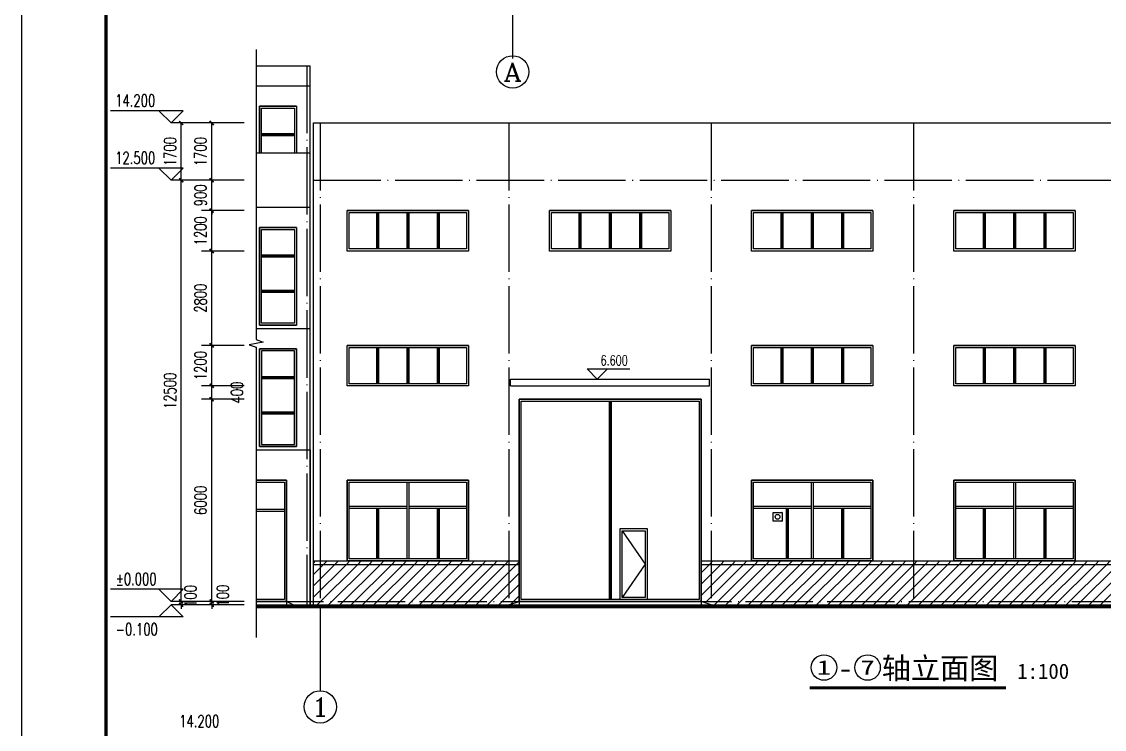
# Model space of a CAD drawing. Extents: x 683431 to 951238, y -788560 to -543702.
# Drawn here: x 683531 to 715656, y -767881 to -746876 of the extents above; entities that cross this region are included whole.
import ezdxf
from ezdxf.enums import TextEntityAlignment as Align

# ---------------------------------------------------------------- set-up
doc = ezdxf.new("R2010")
doc.units = 0
doc.header["$LTSCALE"] = 1000
doc.header["$MEASUREMENT"] = 0
doc.linetypes.add('DOTE', pattern=[2.42, 2, -0.2, 0.02, -0.2])
for name, color, linetype in [('AXIS', 3, 'Continuous'), ('AXIS_TEXT', 7, 'Continuous'), ('DIM_ELEV', 3, 'Continuous'), ('DIM_SYMB', 3, 'Continuous'), ('DOTE', 1, 'Continuous'), ('PUB_DIM', 3, 'Continuous'), ('PUB_TEXT', 3, 'Continuous'), ('PUB_TITLE', 4, 'Continuous'), ('RAIL', 163, 'Continuous')]:
    doc.layers.add(name, color=color, linetype=linetype)
doc.styles.add('_TCH_AXIS', font='COMPLEX', dxfattribs={"bigfont": 'GBCBIG'})
doc.styles.add('_TCH_DIM', font='SIMPLEX', dxfattribs={"bigfont": 'GBCBIG'})
doc.styles.add('_TCH_DIM_T3', font='SIMPLEX', dxfattribs={"width": 0.705882, "bigfont": 'GBCBIG'})
doc.styles.add('st', font='')
doc.styles.get('st').set_extended_font_data('SimSun')
doc.dimstyles.new('_TCH_ARCH&&120', dxfattribs={"dimtxt": 357, "dimasz": 120, "dimexe": 300, "dimexo": 360, "dimgap": 151.5, "dimtad": 1, "dimdec": 0, "dimzin": 0, "dimdsep": 46, "dimtxsty": '_TCH_DIM_T3', "dimblk": 'ARCHTICK', "dimcen": 0.09, "dimazin": 2, "dimtfac": 1, "dimtdec": 0, "dimtix": 1, "dimtmove": 2, "dimatfit": 3, "dimfxl": 0, "dimtolj": 1, "dimtzin": 0, "dimarcsym": 0})
pattern_1 = [(45, (0, 0), (-168.3798, 168.3798), [])]

# ---------------------------------------------------------------- blocks, each defined once
blk = doc.blocks.new('_ArchTick')
at = {"color": 0, "linetype": 'ByBlock', "const_width": 0.4}
blk.add_lwpolyline([(-0.5, -0.5), (0.5, 0.5)], dxfattribs=at)
blk = doc.blocks.new('*D92')
at = {"layer": 'Defpoints', "color": 0}
for p in [(688263, -764084), (690491, -764084), (690491, -764184)]:
    blk.add_point(p, dxfattribs=at)
at = {"layer": 'PUB_DIM', "color": 0, "lineweight": -2}
for p, q in [((690131, -764084), (687963, -764084)), ((690131, -764184), (687963, -764184)), ((688263, -764084), (688263, -763964)), ((688263, -764184), (688263, -764084)), ((688263, -764184), (688263, -764304))]:
    blk.add_line(p, q, dxfattribs=at)
at = {"layer": 'PUB_DIM', "color": 0, "lineweight": -2, "xscale": 120, "yscale": 120, "zscale": 120}
for p, rotation in [((688263, -764084), 270), ((688263, -764184), 90)]:
    blk.add_blockref('_ArchTick', p, dxfattribs=dict(at, rotation=rotation))
at = {"layer": 'PUB_DIM', "color": 0, "insert": (688542, -763921), "char_height": 357, "attachment_point": 5, "rotation": 90, "style": '_TCH_DIM_T3'}
blk.add_mtext('\\A1;100', dxfattribs=at)
blk = doc.blocks.new('*D93')
at = {"layer": 'Defpoints', "color": 0}
for p in [(688263, -751584), (690491, -751584), (690491, -764084)]:
    blk.add_point(p, dxfattribs=at)
at = {"layer": 'PUB_DIM', "color": 0, "lineweight": -2}
for p, q in [((690131, -751584), (687963, -751584)), ((688263, -764084), (688263, -751584)), ((690131, -764084), (687963, -764084))]:
    blk.add_line(p, q, dxfattribs=at)
at = {"layer": 'PUB_DIM', "color": 0, "lineweight": -2, "xscale": 120, "yscale": 120, "zscale": 120}
for p, rotation in [((688263, -751584), 90), ((688263, -764084), 270)]:
    blk.add_blockref('_ArchTick', p, dxfattribs=dict(at, rotation=rotation))
at = {"layer": 'PUB_DIM', "color": 0, "insert": (687933, -757834), "char_height": 357, "attachment_point": 5, "rotation": 90, "style": '_TCH_DIM_T3'}
blk.add_mtext('\\A1;12500', dxfattribs=at)
blk = doc.blocks.new('*D94')
at = {"layer": 'Defpoints', "color": 0}
for p in [(688263, -749884), (690491, -749884), (690491, -751584)]:
    blk.add_point(p, dxfattribs=at)
at = {"layer": 'PUB_DIM', "color": 0, "lineweight": -2}
for p, q in [((690131, -749884), (687963, -749884)), ((688263, -751584), (688263, -749884)), ((690131, -751584), (687963, -751584))]:
    blk.add_line(p, q, dxfattribs=at)
at = {"layer": 'PUB_DIM', "color": 0, "lineweight": -2, "xscale": 120, "yscale": 120, "zscale": 120}
for p, rotation in [((688263, -749884), 90), ((688263, -751584), 270)]:
    blk.add_blockref('_ArchTick', p, dxfattribs=dict(at, rotation=rotation))
at = {"layer": 'PUB_DIM', "color": 0, "insert": (687933, -750734), "char_height": 357, "attachment_point": 5, "rotation": 90, "style": '_TCH_DIM_T3'}
blk.add_mtext('\\A1;1700', dxfattribs=at)
blk = doc.blocks.new('*D95')
at = {"layer": 'Defpoints', "color": 0}
for p in [(689169, -764084), (690491, -764084), (690491, -764184)]:
    blk.add_point(p, dxfattribs=at)
at = {"layer": 'PUB_DIM', "color": 0, "lineweight": -2}
for p, q in [((690131, -764084), (688869, -764084)), ((690131, -764184), (688869, -764184)), ((689169, -764084), (689169, -763964)), ((689169, -764184), (689169, -764084)), ((689169, -764184), (689169, -764304))]:
    blk.add_line(p, q, dxfattribs=at)
at = {"layer": 'PUB_DIM', "color": 0, "lineweight": -2, "xscale": 120, "yscale": 120, "zscale": 120}
for p, rotation in [((689169, -764084), 270), ((689169, -764184), 90)]:
    blk.add_blockref('_ArchTick', p, dxfattribs=dict(at, rotation=rotation))
at = {"layer": 'PUB_DIM', "color": 0, "insert": (689499, -763913), "char_height": 357, "attachment_point": 5, "rotation": 90, "style": '_TCH_DIM_T3'}
blk.add_mtext('\\A1;100', dxfattribs=at)
blk = doc.blocks.new('*D96')
at = {"layer": 'Defpoints', "color": 0}
for p in [(689169, -758084), (690491, -758084), (690491, -764084)]:
    blk.add_point(p, dxfattribs=at)
at = {"layer": 'PUB_DIM', "color": 0, "lineweight": -2}
for p, q in [((690131, -758084), (688869, -758084)), ((689169, -764084), (689169, -758084)), ((690131, -764084), (688869, -764084))]:
    blk.add_line(p, q, dxfattribs=at)
at = {"layer": 'PUB_DIM', "color": 0, "lineweight": -2, "xscale": 120, "yscale": 120, "zscale": 120}
for p, rotation in [((689169, -758084), 90), ((689169, -764084), 270)]:
    blk.add_blockref('_ArchTick', p, dxfattribs=dict(at, rotation=rotation))
at = {"layer": 'PUB_DIM', "color": 0, "insert": (688839, -761084), "char_height": 357, "attachment_point": 5, "rotation": 90, "style": '_TCH_DIM_T3'}
blk.add_mtext('\\A1;6000', dxfattribs=at)
blk = doc.blocks.new('*D97')
at = {"layer": 'Defpoints', "color": 0}
for p in [(689169, -757684), (690491, -757684), (690491, -758084)]:
    blk.add_point(p, dxfattribs=at)
at = {"layer": 'PUB_DIM', "color": 0, "lineweight": -2}
for p, q in [((690131, -757684), (688869, -757684)), ((689169, -758084), (689169, -757684)), ((690131, -758084), (688869, -758084))]:
    blk.add_line(p, q, dxfattribs=at)
at = {"layer": 'PUB_DIM', "color": 0, "lineweight": -2, "xscale": 120, "yscale": 120, "zscale": 120}
for p, rotation in [((689169, -757684), 90), ((689169, -758084), 270)]:
    blk.add_blockref('_ArchTick', p, dxfattribs=dict(at, rotation=rotation))
at = {"layer": 'PUB_DIM', "color": 0, "insert": (689919, -757884), "char_height": 357, "attachment_point": 5, "rotation": 90, "style": '_TCH_DIM_T3'}
blk.add_mtext('\\A1;400', dxfattribs=at)
blk = doc.blocks.new('*D98')
at = {"layer": 'Defpoints', "color": 0}
for p in [(689169, -756484), (690491, -756484), (690491, -757684)]:
    blk.add_point(p, dxfattribs=at)
at = {"layer": 'PUB_DIM', "color": 0, "lineweight": -2}
for p, q in [((690131, -756484), (688869, -756484)), ((689169, -757684), (689169, -756484)), ((690131, -757684), (688869, -757684))]:
    blk.add_line(p, q, dxfattribs=at)
at = {"layer": 'PUB_DIM', "color": 0, "lineweight": -2, "xscale": 120, "yscale": 120, "zscale": 120}
for p, rotation in [((689169, -756484), 90), ((689169, -757684), 270)]:
    blk.add_blockref('_ArchTick', p, dxfattribs=dict(at, rotation=rotation))
at = {"layer": 'PUB_DIM', "color": 0, "insert": (688839, -757084), "char_height": 357, "attachment_point": 5, "rotation": 90, "style": '_TCH_DIM_T3'}
blk.add_mtext('\\A1;1200', dxfattribs=at)
blk = doc.blocks.new('*D99')
at = {"layer": 'Defpoints', "color": 0}
for p in [(689169, -753684), (690491, -753684), (690491, -756484)]:
    blk.add_point(p, dxfattribs=at)
at = {"layer": 'PUB_DIM', "color": 0, "lineweight": -2}
for p, q in [((690131, -753684), (688869, -753684)), ((689169, -756484), (689169, -753684)), ((690131, -756484), (688869, -756484))]:
    blk.add_line(p, q, dxfattribs=at)
at = {"layer": 'PUB_DIM', "color": 0, "lineweight": -2, "xscale": 120, "yscale": 120, "zscale": 120}
for p, rotation in [((689169, -753684), 90), ((689169, -756484), 270)]:
    blk.add_blockref('_ArchTick', p, dxfattribs=dict(at, rotation=rotation))
at = {"layer": 'PUB_DIM', "color": 0, "insert": (688839, -755084), "char_height": 357, "attachment_point": 5, "rotation": 90, "style": '_TCH_DIM_T3'}
blk.add_mtext('\\A1;2800', dxfattribs=at)
blk = doc.blocks.new('*D100')
at = {"layer": 'Defpoints', "color": 0}
for p in [(689169, -752484), (690491, -752484), (690491, -753684)]:
    blk.add_point(p, dxfattribs=at)
at = {"layer": 'PUB_DIM', "color": 0, "lineweight": -2}
for p, q in [((690131, -752484), (688869, -752484)), ((689169, -753684), (689169, -752484)), ((690131, -753684), (688869, -753684))]:
    blk.add_line(p, q, dxfattribs=at)
at = {"layer": 'PUB_DIM', "color": 0, "lineweight": -2, "xscale": 120, "yscale": 120, "zscale": 120}
for p, rotation in [((689169, -752484), 90), ((689169, -753684), 270)]:
    blk.add_blockref('_ArchTick', p, dxfattribs=dict(at, rotation=rotation))
at = {"layer": 'PUB_DIM', "color": 0, "insert": (688839, -753084), "char_height": 357, "attachment_point": 5, "rotation": 90, "style": '_TCH_DIM_T3'}
blk.add_mtext('\\A1;1200', dxfattribs=at)
blk = doc.blocks.new('*D101')
at = {"layer": 'Defpoints', "color": 0}
for p in [(689169, -751584), (690491, -751584), (690491, -752484)]:
    blk.add_point(p, dxfattribs=at)
at = {"layer": 'PUB_DIM', "color": 0, "lineweight": -2}
for p, q in [((690131, -751584), (688869, -751584)), ((689169, -751584), (689169, -751464)), ((689169, -752484), (689169, -751584)), ((690131, -752484), (688869, -752484)), ((689169, -752484), (689169, -752604))]:
    blk.add_line(p, q, dxfattribs=at)
at = {"layer": 'PUB_DIM', "color": 0, "lineweight": -2, "xscale": 120, "yscale": 120, "zscale": 120}
for p, rotation in [((689169, -751584), 270), ((689169, -752484), 90)]:
    blk.add_blockref('_ArchTick', p, dxfattribs=dict(at, rotation=rotation))
at = {"layer": 'PUB_DIM', "color": 0, "insert": (688839, -752034), "char_height": 357, "attachment_point": 5, "rotation": 90, "style": '_TCH_DIM_T3'}
blk.add_mtext('\\A1;900', dxfattribs=at)
blk = doc.blocks.new('*D102')
at = {"layer": 'Defpoints', "color": 0}
for p in [(689169, -749884), (690491, -749884), (690491, -751584)]:
    blk.add_point(p, dxfattribs=at)
at = {"layer": 'PUB_DIM', "color": 0, "lineweight": -2}
for p, q in [((690131, -749884), (688869, -749884)), ((689169, -751584), (689169, -749884)), ((690131, -751584), (688869, -751584))]:
    blk.add_line(p, q, dxfattribs=at)
at = {"layer": 'PUB_DIM', "color": 0, "lineweight": -2, "xscale": 120, "yscale": 120, "zscale": 120}
for p, rotation in [((689169, -749884), 90), ((689169, -751584), 270)]:
    blk.add_blockref('_ArchTick', p, dxfattribs=dict(at, rotation=rotation))
at = {"layer": 'PUB_DIM', "color": 0, "insert": (688839, -750734), "char_height": 357, "attachment_point": 5, "rotation": 90, "style": '_TCH_DIM_T3'}
blk.add_mtext('\\A1;1700', dxfattribs=at)

msp = doc.modelspace()

# ---------------------------------------------------------------- hatches: boundary and pattern name
at = {"ltscale": 0.5}
h = msp.add_hatch(dxfattribs=at)
h.set_pattern_fill('ANSI31', color=256, scale=150)
h.set_pattern_definition(pattern_1)
h.paths.add_polyline_path([(698290.6, -762883.9), (692190.6, -762883.9), (692190.6, -762983.9), (692990.6, -762983.9), (698290.6, -762983.9)])
h = msp.add_hatch(dxfattribs=at)
h.set_pattern_fill('ANSI31', color=256, scale=150)
h.set_pattern_definition(pattern_1)
h.paths.add_polyline_path([(716290.6, -762883.9), (703690.6, -762883.9), (703690.6, -762983.9), (716290.6, -762983.9)])
h = msp.add_hatch(dxfattribs=at)
h.set_pattern_fill('ANSI31', color=256, scale=150)
h.set_pattern_definition(pattern_1)
h.paths.add_polyline_path([(698290.6, -762983.9), (692390.6, -762983.9), (692190.6, -762983.9), (692190.6, -764183.9), (697989.8, -764183.9), (698290.6, -764083.9)])
h = msp.add_hatch(dxfattribs=at)
h.set_pattern_fill('ANSI31', color=256, scale=150)
h.set_pattern_definition(pattern_1)
h.paths.add_polyline_path([(716290.6, -762983.9), (703690.6, -762983.9), (703690.6, -764083.9), (703990.6, -764183.9), (715989.8, -764183.9), (716290.6, -764083.9)])

# ---------------------------------------------------------------- linework, layer by layer
for p, q in [((705825.2, -761700.1, 0), (705825.2, -761447.7, 0)), ((705829.2, -761443.7, 0), (706089.6, -761443.7, 0)), ((706093.6, -761447.7, 0), (706093.6, -761700.1, 0)), ((706089.6, -761704.1, 0), (705829.2, -761704.1, 0))]:
    msp.add_line(p, q)
for p, q in [((701290.6, -761923.9), (702090.6, -761923.9)), ((701290.6, -764023.9), (701290.6, -761923.9)), ((701350.6, -761983.9), (702030.6, -762973.9)), ((702090.6, -761923.9), (702090.6, -764023.9)), ((702030.6, -762973.9), (701350.6, -763963.9))]:
    msp.add_line(p, q, dxfattribs=at)
for points in [[(701290.6, -761923.9), (702090.6, -761923.9), (702090.6, -764023.9), (701290.6, -764023.9)], [(701350.6, -761983.9), (702030.6, -761983.9), (702030.6, -763963.9), (701350.6, -763963.9)]]:
    msp.add_lwpolyline(points, close=True, dxfattribs=at)
msp.add_circle((705960.1, -761571.2, 0), 72)
for centre, start, end in [((705829.2, -761447.7, 0), 90, 180), ((706089.6, -761447.7, 0), 0, 90), ((705829.2, -761700.1, 0), 180, 270), ((706089.6, -761700.1, 0), 270, 0)]:
    msp.add_arc(centre, 4, start, end)
at = {"layer": 'AXIS'}
for p, q in [((698098.9, -745466.8), (698098.9, -747966.8)), ((692390.6, -764233.9), (692390.6, -766733.9))]:
    msp.add_line(p, q, dxfattribs=at)
for centre in [(698098.9, -748366.8), (692390.6, -767213.9)]:
    msp.add_circle(centre, 480, dxfattribs=at)
at = {"layer": 'DIM_ELEV'}
for p, q in [((688323.3, -749523.9), (686163.3, -749523.9)), ((687963.3, -749883.9), (687603.3, -749523.9)), ((687963.3, -749883.9), (688323.3, -749523.9)), ((688323.3, -751223.9), (686163.3, -751223.9)), ((687963.3, -751583.9), (687603.3, -751223.9)), ((687963.3, -751583.9), (688323.3, -751223.9)), ((700611.3, -757484.2), (700311.3, -757184.2)), ((700311.3, -757184.2), (701577.3, -757184.2)), ((700611.3, -757484.2), (700911.3, -757184.2)), ((688323.3, -763723.9), (686163.3, -763723.9)), ((687963.3, -764083.9), (687603.3, -763723.9)), ((687963.3, -764083.9), (688323.3, -763723.9)), ((687963.3, -764183.9), (687603.3, -764543.9)), ((687963.3, -764183.9), (688323.3, -764543.9)), ((688323.3, -764543.9), (686163.3, -764543.9))]:
    msp.add_line(p, q, dxfattribs=at)
at = {"layer": 'DIM_SYMB'}
msp.add_lwpolyline([(690490.6, -747699.9), (690490.6, -756314.4), (690700.6, -756390.8), (690280.6, -756464.9), (690490.6, -756539.4), (690490.6, -765153.9)], dxfattribs=at)
at = {"layer": 'DIM_SYMB', "const_width": 84}
msp.add_lwpolyline([(706917.1, -766646.2), (712734.7, -766646.2)], dxfattribs=at)
at = {"layer": 'DOTE', "linetype": 'DOTE'}
for p, q in [((691990.6, -748183.9), (691990.6, -764233.9)), ((690490.6, -748783.9), (692090.6, -748783.9)), ((692390.6, -749883.9), (692390.6, -764233.9)), ((697990.6, -749883.9), (697990.6, -764233.9)), ((703990.6, -749883.9), (703990.6, -764233.9)), ((709990.6, -749883.9), (709990.6, -764233.9)), ((692190.6, -751583.9), (728190.6, -751583.9)), ((690490.6, -752383.9), (692090.6, -752383.9)), ((690490.6, -755983.9), (692090.6, -755983.9)), ((690490.6, -759583.9), (692090.6, -759583.9)), ((690490.6, -764083.9), (728190.6, -764083.9))]:
    msp.add_line(p, q, dxfattribs=at)
at = {"layer": 'PUB_TEXT'}
for centre in [(707337.1, -766046.5), (708630.8, -766046.5)]:
    msp.add_circle(centre, 378, dxfattribs=at)
at = {"layer": 'PUB_TITLE'}
msp.add_lwpolyline([(788630.8, -788560.5), (788630.8, -729160.5), (683530.8, -729160.5), (683530.8, -788560.5)], close=True, dxfattribs=at)
at = {"layer": 'PUB_TITLE', "const_width": 100}
msp.add_lwpolyline([(787630.8, -787560.5), (787630.8, -730160.5), (686030.8, -730160.5), (686030.8, -787560.5)], close=True, dxfattribs=at)
at = {"layer": 'RAIL', "ltscale": 0.5}
for p, q in [((690490.6, -748183.9), (692090.6, -748183.9)), ((692090.6, -750783.9), (692090.6, -748183.9)), ((691690.6, -749383.9), (690590.6, -749383.9)), ((690590.6, -749383.9), (690590.6, -750783.9)), ((691690.6, -749383.9), (690590.6, -749383.9)), ((690590.6, -749383.9), (690590.6, -750783.9)), ((690590.6, -749383.9), (691690.6, -749383.9)), ((690590.6, -749383.9), (690590.6, -750783.9)), ((691690.6, -749383.9), (690590.6, -749383.9)), ((690590.6, -749383.9), (690590.6, -750783.9)), ((691690.6, -749383.9), (691690.6, -750783.9)), ((691690.6, -749383.9), (691690.6, -750783.9)), ((691690.6, -749383.9), (691690.6, -750783.9)), ((691690.6, -749383.9), (691690.6, -750783.9)), ((692190.6, -749883.9), (728190.6, -749883.9)), ((692190.6, -751583.9), (692190.6, -749883.9)), ((692190.6, -762883.9), (692190.6, -749883.9)), ((691630.6, -750203.9), (690650.6, -750203.9)), ((691630.6, -750233.9), (690650.6, -750233.9)), ((691630.6, -750263.9), (690650.6, -750263.9)), ((691690.6, -750203.9), (691690.6, -750203.9)), ((691690.6, -750233.9), (691690.6, -750233.9)), ((691690.6, -750263.9), (691690.6, -750263.9)), ((692090.6, -750783.9), (690490.6, -750783.9)), ((692090.6, -764233.9), (692090.6, -750783.9)), ((696790.6, -752483.9), (693190.6, -752483.9)), ((694060.6, -752543.9), (694060.6, -753623.9)), ((694090.6, -752543.9), (694090.6, -753623.9)), ((694120.6, -752543.9), (694120.6, -753623.9)), ((694960.6, -752543.9), (694960.6, -753623.9)), ((694990.6, -752543.9), (694990.6, -753623.9)), ((695020.6, -752543.9), (695020.6, -753623.9)), ((695860.6, -752543.9), (695860.6, -753623.9)), ((695890.6, -752543.9), (695890.6, -753623.9)), ((695920.6, -752543.9), (695920.6, -753623.9)), ((702790.6, -752483.9), (699190.6, -752483.9)), ((702790.6, -752483.9), (699190.6, -752483.9)), ((700060.6, -752543.9), (700060.6, -753623.9)), ((700090.6, -752543.9), (700090.6, -753623.9)), ((700120.6, -752543.9), (700120.6, -753623.9)), ((700960.6, -752543.9), (700960.6, -753623.9)), ((700990.6, -752543.9), (700990.6, -753623.9)), ((701020.6, -752543.9), (701020.6, -753623.9)), ((701860.6, -752543.9), (701860.6, -753623.9)), ((701890.6, -752543.9), (701890.6, -753623.9)), ((701920.6, -752543.9), (701920.6, -753623.9)), ((708790.6, -752483.9), (705190.6, -752483.9)), ((708790.6, -752483.9), (705190.6, -752483.9)), ((706060.6, -752543.9), (706060.6, -753623.9)), ((706090.6, -752543.9), (706090.6, -753623.9)), ((706120.6, -752543.9), (706120.6, -753623.9)), ((706960.6, -752543.9), (706960.6, -753623.9)), ((706990.6, -752543.9), (706990.6, -753623.9)), ((707020.6, -752543.9), (707020.6, -753623.9)), ((707860.6, -752543.9), (707860.6, -753623.9)), ((707890.6, -752543.9), (707890.6, -753623.9)), ((707920.6, -752543.9), (707920.6, -753623.9)), ((714790.6, -752483.9), (711190.6, -752483.9)), ((714790.6, -752483.9), (711190.6, -752483.9)), ((712060.6, -752543.9), (712060.6, -753623.9)), ((712090.6, -752543.9), (712090.6, -753623.9)), ((712120.6, -752543.9), (712120.6, -753623.9)), ((712960.6, -752543.9), (712960.6, -753623.9)), ((712990.6, -752543.9), (712990.6, -753623.9)), ((713020.6, -752543.9), (713020.6, -753623.9)), ((713860.6, -752543.9), (713860.6, -753623.9)), ((713890.6, -752543.9), (713890.6, -753623.9)), ((713920.6, -752543.9), (713920.6, -753623.9)), ((691690.6, -752983.9), (690590.6, -752983.9)), ((690590.6, -752983.9), (690590.6, -755883.9)), ((691690.6, -752983.9), (690590.6, -752983.9)), ((690590.6, -752983.9), (690590.6, -755883.9)), ((690590.6, -752983.9), (691690.6, -752983.9)), ((690590.6, -752983.9), (690590.6, -755883.9)), ((691690.6, -752983.9), (690590.6, -752983.9)), ((690590.6, -752983.9), (690590.6, -755883.9)), ((691690.6, -752983.9), (691690.6, -755883.9)), ((691690.6, -752983.9), (691690.6, -755883.9)), ((691690.6, -752983.9), (691690.6, -755883.9)), ((691690.6, -752983.9), (691690.6, -755883.9)), ((691630.6, -753803.9), (690650.6, -753803.9)), ((691630.6, -753833.9), (690650.6, -753833.9)), ((691630.6, -753863.9), (690650.6, -753863.9)), ((691690.6, -753803.9), (691690.6, -753803.9)), ((691690.6, -753833.9), (691690.6, -753833.9)), ((691690.6, -753863.9), (691690.6, -753863.9)), ((696790.6, -753683.9), (693190.6, -753683.9)), ((696790.6, -753683.9), (693190.6, -753683.9)), ((702790.6, -753683.9), (699190.6, -753683.9)), ((702790.6, -753683.9), (699190.6, -753683.9)), ((708790.6, -753683.9), (705190.6, -753683.9)), ((708790.6, -753683.9), (705190.6, -753683.9)), ((714790.6, -753683.9), (711190.6, -753683.9)), ((714790.6, -753683.9), (711190.6, -753683.9)), ((691630.6, -754853.9), (690650.6, -754853.9)), ((691630.6, -754883.9), (690650.6, -754883.9)), ((691630.6, -754913.9), (690650.6, -754913.9)), ((691690.6, -754853.9), (691690.6, -754853.9)), ((691690.6, -754883.9), (691690.6, -754883.9)), ((691690.6, -754913.9), (691690.6, -754913.9)), ((691690.6, -755883.9), (690590.6, -755883.9)), ((691690.6, -755883.9), (690590.6, -755883.9)), ((690590.6, -755883.9), (691690.6, -755883.9)), ((691690.6, -755883.9), (690590.6, -755883.9)), ((696790.6, -756483.9), (693190.6, -756483.9)), ((694060.6, -756543.9), (694060.6, -757623.9)), ((694090.6, -756543.9), (694090.6, -757623.9)), ((694120.6, -756543.9), (694120.6, -757623.9)), ((694960.6, -756543.9), (694960.6, -757623.9)), ((694990.6, -756543.9), (694990.6, -757623.9)), ((695020.6, -756543.9), (695020.6, -757623.9)), ((695860.6, -756543.9), (695860.6, -757623.9)), ((695890.6, -756543.9), (695890.6, -757623.9)), ((695920.6, -756543.9), (695920.6, -757623.9)), ((708790.6, -756483.9), (705190.6, -756483.9)), ((706060.6, -756543.9), (706060.6, -757623.9)), ((706090.6, -756543.9), (706090.6, -757623.9)), ((706120.6, -756543.9), (706120.6, -757623.9)), ((706960.6, -756543.9), (706960.6, -757623.9)), ((706990.6, -756543.9), (706990.6, -757623.9)), ((707020.6, -756543.9), (707020.6, -757623.9)), ((707860.6, -756543.9), (707860.6, -757623.9)), ((707890.6, -756543.9), (707890.6, -757623.9)), ((707920.6, -756543.9), (707920.6, -757623.9)), ((714790.6, -756483.9), (711190.6, -756483.9)), ((712060.6, -756543.9), (712060.6, -757623.9)), ((712090.6, -756543.9), (712090.6, -757623.9)), ((712120.6, -756543.9), (712120.6, -757623.9)), ((712960.6, -756543.9), (712960.6, -757623.9)), ((712990.6, -756543.9), (712990.6, -757623.9)), ((713020.6, -756543.9), (713020.6, -757623.9)), ((713860.6, -756543.9), (713860.6, -757623.9)), ((713890.6, -756543.9), (713890.6, -757623.9)), ((713920.6, -756543.9), (713920.6, -757623.9)), ((690590.6, -756583.9), (691690.6, -756583.9)), ((690590.6, -756583.9), (690590.6, -759483.9)), ((690590.6, -756583.9), (691690.6, -756583.9)), ((690590.6, -756583.9), (690590.6, -759483.9)), ((690590.6, -756583.9), (691690.6, -756583.9)), ((690590.6, -756583.9), (690590.6, -759483.9)), ((691690.6, -756583.9), (690590.6, -756583.9)), ((690590.6, -756583.9), (690590.6, -759483.9)), ((690590.6, -756583.9), (691690.6, -756583.9)), ((690590.6, -756583.9), (690590.6, -759483.9)), ((691690.6, -756583.9), (690590.6, -756583.9)), ((690590.6, -756583.9), (690590.6, -759483.9)), ((691690.6, -756583.9), (690590.6, -756583.9)), ((690590.6, -756583.9), (690590.6, -759483.9)), ((691690.6, -756583.9), (690590.6, -756583.9)), ((690590.6, -756583.9), (690590.6, -759483.9)), ((690590.6, -756583.9), (691690.6, -756583.9)), ((690590.6, -756583.9), (690590.6, -759483.9)), ((691690.6, -756583.9), (690590.6, -756583.9)), ((690590.6, -756583.9), (690590.6, -759483.9)), ((691690.6, -756583.9), (691690.6, -759483.9)), ((691690.6, -756583.9), (691690.6, -759483.9)), ((691690.6, -756583.9), (691690.6, -759483.9)), ((691690.6, -756583.9), (691690.6, -759483.9)), ((691690.6, -756583.9), (691690.6, -759483.9)), ((691690.6, -756583.9), (691690.6, -759483.9)), ((691690.6, -756583.9), (691690.6, -759483.9)), ((691690.6, -756583.9), (691690.6, -759483.9)), ((691690.6, -756583.9), (691690.6, -759483.9)), ((691690.6, -756583.9), (691690.6, -759483.9)), ((690590.6, -757403.9), (690590.6, -757403.9)), ((690590.6, -757433.9), (690590.6, -757433.9)), ((690590.6, -757463.9), (690590.6, -757463.9)), ((690650.6, -757403.9), (691630.6, -757403.9)), ((690650.6, -757433.9), (691630.6, -757433.9)), ((690650.6, -757463.9), (691630.6, -757463.9)), ((691690.6, -757403.9), (691690.6, -757403.9)), ((691690.6, -757433.9), (691690.6, -757433.9)), ((691690.6, -757463.9), (691690.6, -757463.9)), ((698040.1, -757484.9), (698040.6, -757484.4)), ((698040.1, -757683.9), (698040.1, -757484.9)), ((698040.6, -757484.4), (703940.1, -757483.9)), ((703940.1, -757483.9), (703940.6, -757484.4)), ((703940.6, -757683.4), (703940.6, -757484.4)), ((692190.1, -757685.2), (692190.6, -757684.7)), ((692190.1, -757884.2), (692190.1, -757685.2)), ((696790.6, -757683.9), (693190.6, -757683.9)), ((697990.4, -757684.2), (697990.9, -757684.7)), ((698040.1, -757683.9), (698040.6, -757684.4)), ((698040.6, -757684.4), (703940.1, -757683.9)), ((703940.1, -757683.9), (703940.6, -757683.4)), ((708790.6, -757683.9), (705190.6, -757683.9)), ((714790.6, -757683.9), (711190.6, -757683.9)), ((692190.1, -757884.2), (692190.6, -757884.7)), ((697990.4, -757884.2), (697990.9, -757883.7)), ((698290.6, -758083.9), (698290.6, -764083.9)), ((703690.6, -758083.9), (698290.6, -758083.9)), ((700960.6, -758143.9), (700960.6, -764023.9)), ((700990.6, -758143.9), (700990.6, -764023.9)), ((701020.6, -758143.9), (701020.6, -764023.9)), ((703690.6, -764083.9), (703690.6, -758083.9)), ((690590.6, -758453.9), (690590.6, -758453.9)), ((690650.6, -758453.9), (691630.6, -758453.9)), ((690590.6, -758483.9), (690590.6, -758483.9)), ((690590.6, -758513.9), (690590.6, -758513.9)), ((690650.6, -758483.9), (691630.6, -758483.9)), ((690650.6, -758513.9), (691630.6, -758513.9)), ((690490.6, -759583.9), (692090.6, -759583.9)), ((692090.6, -759583.9), (692090.6, -764233.9)), ((690490.6, -760483.9), (691390.6, -760483.9)), ((691390.6, -760483.9), (690490.6, -760483.9)), ((691390.6, -760483.9), (691390.6, -764083.9)), ((691390.6, -764083.9), (691390.6, -760483.9)), ((696790.6, -760483.9), (693190.6, -760483.9)), ((693190.6, -760483.9), (693190.6, -762883.9)), ((694960.6, -760543.9), (694960.6, -762823.9)), ((695020.6, -760543.9), (695020.6, -762823.9)), ((696790.6, -762883.9), (696790.6, -760483.9)), ((708790.6, -760483.9), (705190.6, -760483.9)), ((705190.6, -760483.9), (705190.6, -762883.9)), ((706960.6, -760543.9), (706960.6, -762823.9)), ((707020.6, -760543.9), (707020.6, -762823.9)), ((708790.6, -762883.9), (708790.6, -760483.9)), ((714790.6, -760483.9), (711190.6, -760483.9)), ((711190.6, -760483.9), (711190.6, -762883.9)), ((712960.6, -760543.9), (712960.6, -762823.9)), ((713020.6, -760543.9), (713020.6, -762823.9)), ((714790.6, -762883.9), (714790.6, -760483.9)), ((691330.6, -761353.9), (690490.6, -761353.9)), ((693250.6, -761253.9), (694960.6, -761253.9)), ((693250.6, -761313.9), (694960.6, -761313.9)), ((694060.6, -761313.9), (694060.6, -762823.9)), ((694090.6, -761313.9), (694090.6, -762823.9)), ((694120.6, -761313.9), (694120.6, -762823.9)), ((695020.6, -761253.9), (696730.6, -761253.9)), ((695020.6, -761313.9), (696730.6, -761313.9)), ((695860.6, -761313.9), (695860.6, -762823.9)), ((695890.6, -761313.9), (695890.6, -762823.9)), ((695920.6, -761313.9), (695920.6, -762823.9)), ((705250.6, -761253.9), (706960.6, -761253.9)), ((705250.6, -761313.9), (706960.6, -761313.9)), ((706210.6, -761313.9), (706210.6, -762823.9)), ((706240.6, -761313.9), (706240.6, -762823.9)), ((706270.6, -761313.9), (706270.6, -762823.9)), ((707020.6, -761253.9), (708730.6, -761253.9)), ((707020.6, -761313.9), (708730.6, -761313.9)), ((707860.6, -761313.9), (707860.6, -762823.9)), ((707890.6, -761313.9), (707890.6, -762823.9)), ((707920.6, -761313.9), (707920.6, -762823.9)), ((711250.6, -761253.9), (712960.6, -761253.9)), ((711250.6, -761313.9), (712960.6, -761313.9)), ((712060.6, -761313.9), (712060.6, -762823.9)), ((712090.6, -761313.9), (712090.6, -762823.9)), ((712120.6, -761313.9), (712120.6, -762823.9)), ((713020.6, -761253.9), (714730.6, -761253.9)), ((713020.6, -761313.9), (714730.6, -761313.9)), ((713860.6, -761313.9), (713860.6, -762823.9)), ((713890.6, -761313.9), (713890.6, -762823.9)), ((713920.6, -761313.9), (713920.6, -762823.9)), ((691330.6, -761413.9), (690490.6, -761413.9)), ((692190.6, -762883.9), (698290.6, -762883.9)), ((692190.6, -762883.9), (692990.6, -762883.9)), ((692190.6, -764233.9), (692190.6, -762883.9)), ((693190.6, -762883.9), (696790.6, -762883.9)), ((703690.6, -762883.9), (716290.6, -762883.9)), ((705190.6, -762883.9), (708790.6, -762883.9)), ((711190.6, -762883.9), (714790.6, -762883.9)), ((692190.6, -762983.9), (692990.6, -762983.9)), ((692390.6, -762983.9), (698290.6, -762983.9)), ((703690.6, -762983.9), (716290.6, -762983.9)), ((690490.6, -764083.9), (691390.6, -764083.9)), ((691390.6, -764083.9), (690490.6, -764083.9)), ((690490.6, -764083.9), (691390.6, -764083.9)), ((690490.6, -764183.9), (731814.5, -764183.9)), ((692190.6, -764233.9), (690490.6, -764233.9)), ((691690.6, -764233.9), (691390.6, -764083.9)), ((691390.6, -764083.9), (691390.6, -764233.9)), ((691390.6, -764233.9), (691690.6, -764233.9)), ((697989.7, -764183.9), (698290.6, -764083.9)), ((698290.6, -764233.9), (697990.6, -764233.9)), ((698290.6, -764083.9), (698290.6, -764233.9)), ((698290.6, -764083.9), (703690.6, -764083.9)), ((703990.6, -764183.9), (703690.6, -764083.9)), ((703690.6, -764083.9), (703690.6, -764233.9)), ((703690.6, -764233.9), (703990.6, -764233.9))]:
    msp.add_line(p, q, dxfattribs=at)
for points in [[(690590.6, -750783.9), (690590.6, -749383.9), (691690.6, -749383.9), (691690.6, -750783.9)], [(690590.6, -750783.9), (690590.6, -749383.9), (691690.6, -749383.9), (691690.6, -750783.9)], [(690650.6, -750783.9), (690650.6, -749443.9), (691630.6, -749443.9), (691630.6, -750783.9)], [(690490.6, -760483.9), (691390.6, -760483.9), (691390.6, -764083.9), (690490.6, -764083.9)], [(690490.6, -760543.9), (691330.6, -760543.9), (691330.6, -764023.9), (690490.6, -764023.9)]]:
    msp.add_lwpolyline(points, dxfattribs=at)
for points in [[(693190.6, -752483.9), (696790.6, -752483.9), (696790.6, -753683.9), (693190.6, -753683.9)], [(693190.6, -752483.9), (696790.6, -752483.9), (696790.6, -753683.9), (693190.6, -753683.9)], [(693250.6, -752543.9), (696730.6, -752543.9), (696730.6, -753623.9), (693250.6, -753623.9)], [(699190.6, -752483.9), (702790.6, -752483.9), (702790.6, -753683.9), (699190.6, -753683.9)], [(699190.6, -752483.9), (702790.6, -752483.9), (702790.6, -753683.9), (699190.6, -753683.9)], [(699250.6, -752543.9), (702730.6, -752543.9), (702730.6, -753623.9), (699250.6, -753623.9)], [(705190.6, -752483.9), (708790.6, -752483.9), (708790.6, -753683.9), (705190.6, -753683.9)], [(705190.6, -752483.9), (708790.6, -752483.9), (708790.6, -753683.9), (705190.6, -753683.9)], [(705250.6, -752543.9), (708730.6, -752543.9), (708730.6, -753623.9), (705250.6, -753623.9)], [(711190.6, -752483.9), (714790.6, -752483.9), (714790.6, -753683.9), (711190.6, -753683.9)], [(711190.6, -752483.9), (714790.6, -752483.9), (714790.6, -753683.9), (711190.6, -753683.9)], [(711250.6, -752543.9), (714730.6, -752543.9), (714730.6, -753623.9), (711250.6, -753623.9)], [(690590.6, -752983.9), (691690.6, -752983.9), (691690.6, -755883.9), (690590.6, -755883.9)], [(690590.6, -752983.9), (691690.6, -752983.9), (691690.6, -755883.9), (690590.6, -755883.9)], [(690650.6, -753043.9), (691630.6, -753043.9), (691630.6, -755823.9), (690650.6, -755823.9)], [(693190.6, -756483.9), (696790.6, -756483.9), (696790.6, -757683.9), (693190.6, -757683.9)], [(693250.6, -756543.9), (696730.6, -756543.9), (696730.6, -757623.9), (693250.6, -757623.9)], [(705190.6, -756483.9), (708790.6, -756483.9), (708790.6, -757683.9), (705190.6, -757683.9)], [(705250.6, -756543.9), (708730.6, -756543.9), (708730.6, -757623.9), (705250.6, -757623.9)], [(711190.6, -756483.9), (714790.6, -756483.9), (714790.6, -757683.9), (711190.6, -757683.9)], [(711250.6, -756543.9), (714730.6, -756543.9), (714730.6, -757623.9), (711250.6, -757623.9)], [(691690.6, -756583.9), (690590.6, -756583.9), (690590.6, -759483.9), (691690.6, -759483.9)], [(691690.6, -756583.9), (690590.6, -756583.9), (690590.6, -759483.9), (691690.6, -759483.9)], [(690590.6, -756583.9), (691690.6, -756583.9), (691690.6, -759483.9), (690590.6, -759483.9)], [(690590.6, -756583.9), (691690.6, -756583.9), (691690.6, -759483.9), (690590.6, -759483.9)], [(691630.6, -756643.9), (690650.6, -756643.9), (690650.6, -759423.9), (691630.6, -759423.9)], [(698290.6, -758083.9), (703690.6, -758083.9), (703690.6, -764083.9), (698290.6, -764083.9)], [(698350.6, -758143.9), (703630.6, -758143.9), (703630.6, -764023.9), (698350.6, -764023.9)], [(693190.6, -760483.9), (696790.6, -760483.9), (696790.6, -762883.9), (693190.6, -762883.9)], [(693250.6, -760543.9), (696730.6, -760543.9), (696730.6, -762823.9), (693250.6, -762823.9)], [(705190.6, -760483.9), (708790.6, -760483.9), (708790.6, -762883.9), (705190.6, -762883.9)], [(705250.6, -760543.9), (708730.6, -760543.9), (708730.6, -762823.9), (705250.6, -762823.9)], [(711190.6, -760483.9), (714790.6, -760483.9), (714790.6, -762883.9), (711190.6, -762883.9)], [(711250.6, -760543.9), (714730.6, -760543.9), (714730.6, -762823.9), (711250.6, -762823.9)]]:
    msp.add_lwpolyline(points, close=True, dxfattribs=at)
for points, const_width in [([(690490.6, -759583.9), (692090.6, -759583.9), (692090.6, -764233.9)], 0.0001), ([(690490.6, -759983.9), (691690.6, -759983.9), (691690.6, -764233.9)], 0.0001), ([(690490.6, -764233.9), (732522.5, -764233.9)], 100)]:
    msp.add_lwpolyline(points, dxfattribs=dict(at, const_width=const_width))

# ---------------------------------------------------------------- texts
at = {"layer": 'AXIS_TEXT', "style": '_TCH_AXIS'}
for s, width, p, p2 in [('A', 1.166667, (697827.3, -748638.3), (698370.4, -748638.3)), ('1', 2.333333, (692119.1, -767485.4), (692662.2, -767485.4))]:
    msp.add_text(s, height=543.1, dxfattribs=dict(at, width=width)).set_placement(p, p2, align=Align.FIT)
at = {"layer": 'PUB_TEXT', "style": '_TCH_DIM', "width": 0.705882}
for s, height, p in [('14.200', 357, (686307.3, -749397.9)), ('12.500', 357, (686307.3, -751097.9)), ('6.600', 297.5, (700707.3, -757079.2)), ('%%P0.000', 357, (686325.3, -763597.9)), ('-0.100', 357, (686318.1, -765089.9)), ('14.200', 357, (688207.3, -767817.5))]:
    msp.add_text(s, height=height, dxfattribs=at).set_placement(p)
at = {"layer": 'PUB_TEXT', "style": 'st', "width": 1.398438}
for s, p, p2 in [('1', (707123.3, -766260.3), (707550.9, -766260.3)), ('7', (708417, -766260.3), (708844.6, -766260.3))]:
    msp.add_text(s, height=427.7, dxfattribs=at).set_placement(p, p2, align=Align.FIT)
at = {"layer": 'PUB_TEXT', "style": 'st'}
for s, height, p in [('轴立面图', 634.43, (709050.8, -766382.5)), ('-', 634.4, (707757.1, -766382.5)), ('1:100', 453.16, (713070.7, -766382.5))]:
    msp.add_text(s, height=height, dxfattribs=at).set_placement(p)

# ---------------------------------------------------------------- dimensions: what is measured, and where the dimension line sits
at = {"layer": 'PUB_DIM'}
for p1, p2, distance, picture, middle in [((690490.6, -751583.9), (690490.6, -749883.9), 2227.3, '*D94', (687933.3, -750733.9)), ((690490.6, -751583.9), (690490.6, -749883.9), 1321.3, '*D102', (688839.3, -750733.9)), ((690490.6, -764083.9), (690490.6, -751583.9), 2227.3, '*D93', (687933.3, -757833.9)), ((690490.6, -752483.9), (690490.6, -751583.9), 1321.3, '*D101', (688839.3, -752033.9)), ((690490.6, -753683.9), (690490.6, -752483.9), 1321.3, '*D100', (688839.3, -753083.9)), ((690490.6, -756483.9), (690490.6, -753683.9), 1321.3, '*D99', (688839.3, -755083.9)), ((690490.6, -757683.9), (690490.6, -756483.9), 1321.3, '*D98', (688839.3, -757083.9)), ((690490.6, -764083.9), (690490.6, -758083.9), 1321.3, '*D96', (688839.3, -761083.9))]:
    dim = msp.add_aligned_dim(p1=p1, p2=p2, distance=distance, dimstyle='_TCH_ARCH&&120', dxfattribs=at)
    dim.commit()
    dim.dimension.update_dxf_attribs({"geometry": picture, "text_midpoint": middle})
for base, p1, p2, picture, middle in [((689169.3, -757683.9), (690490.6, -758083.9), (690490.6, -757683.9), '*D97', (689919.3, -757883.9)), ((688263.3, -764083.9), (690490.6, -764183.9), (690490.6, -764083.9), '*D92', (688542.3, -763921.3)), ((689169.3, -764083.9), (690490.6, -764183.9), (690490.6, -764083.9), '*D95', (689499.3, -763913))]:
    dim = msp.add_linear_dim(base=base, p1=p1, p2=p2, angle=90, dimstyle='_TCH_ARCH&&120', dxfattribs=at)
    dim.commit()
    dim.dimension.update_dxf_attribs({"geometry": picture, "text_midpoint": middle, "dimtype": 161})

doc.saveas('drawing.dxf')
